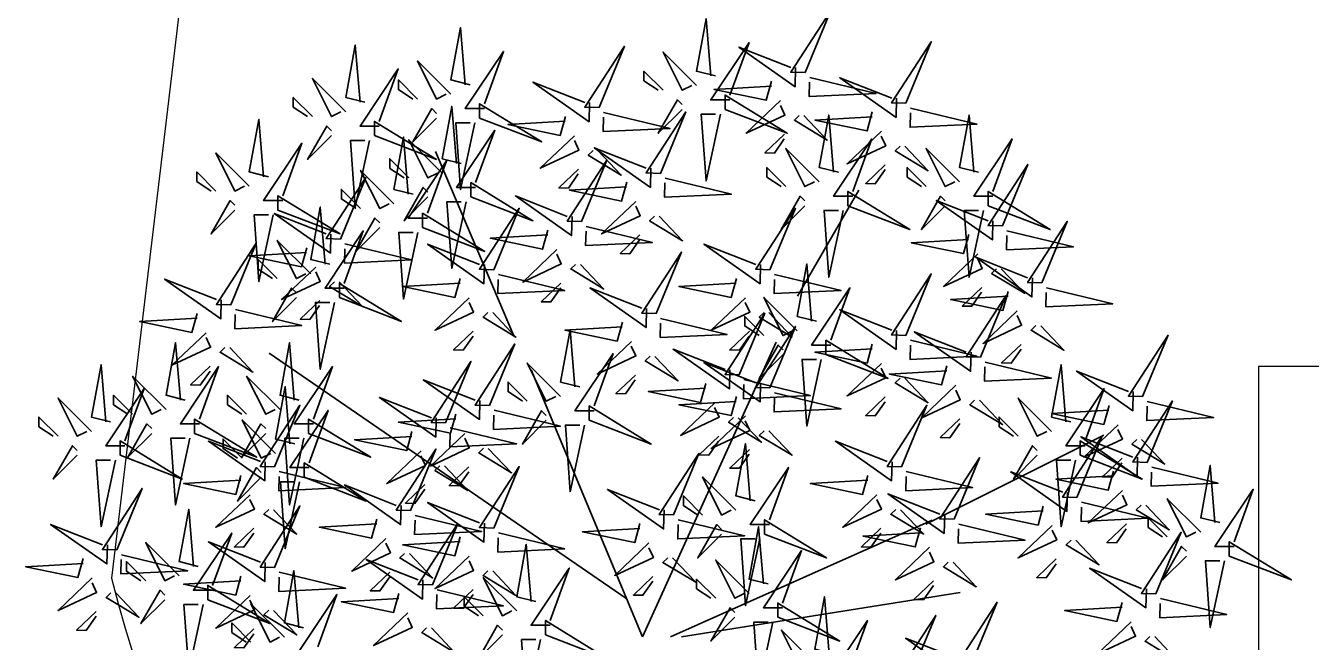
# Model space of a CAD drawing. Header units: millimetres. Extents: x -17017 to 2697, y 1903 to 18260.
# Drawn here: x -16969.207 to -16968.669, y 18238.547 to 18238.805 of the extents above; entities that cross this region are included whole.
import ezdxf

# ---------------------------------------------------------------- set-up
doc = ezdxf.new("R2010")
doc.units = ezdxf.units.MM
doc.layers.add('1', color=7, linetype='Continuous')
doc.layers.add('L-tree', color=102, linetype='Continuous', lineweight=35)

# ---------------------------------------------------------------- blocks, each defined once
blk = doc.blocks.new('shrub3')
at = {"color": 32}
for p, q in [((-68.46561320249748, 143.5160247337772), (-106.1856435603258, 232.3176967878826)), ((68.943071170841, 162.3527425402717), (98.5802590946987, 213.4809789822903)), ((-5.992682900207001, -2.501684716029558), (58.67022156891471, 140.1191738807247)), ((-14.07555833434162, 16.3350330896792), (-186.5099922549416, 134.7372569029103)), ((-5.992682900207001, -2.501684716029558), (-59.87843112561677, 126.6643730509677)), ((130.9116948300943, 52.02340257965261), (217.1289447906165, 95.07875516882632)), ((7.478754155876231, -2.501684715971351), (134.1103152848227, 54.00846870263922)), ((12.86734877877461, -2.501684716320597), (147.5817523410224, 19.02598319109529))]:
    blk.add_line(p, q, dxfattribs=at)
at = {"color": 20}
for points in [[(72.5835041153623, 270.3939113671076), (84.85973064925929, 300.108096379874), (65.66836398468877, 270.5670033429342), (72.5835041153623, 270.3939113671076)], [(-27.05711725224683, 253.4547724717413), (-14.78089071833529, 283.1689574844786), (-33.97225738290581, 253.6278644475678), (-27.05711725224683, 253.4547724717413)], [(20.08461910448386, 264.1514076790481), (3.924274165998213, 280.2917886089126), (13.15875698803575, 261.8456389747735), (17.77599839899631, 264.1514076790481)], [(121.3437774733902, 255.5721606648585), (133.6200040072872, 285.2863456776249), (114.4286373427167, 255.7452526406851), (121.3437774733902, 255.5721606648585)], [(-98.63611636187125, 259.9166146155039), (-114.7964613003569, 276.0569955453975), (-105.5619784783194, 257.6108459112293), (-100.9447370673734, 259.9166146155039)], [(-149.5164315617731, 251.4470451675588), (-165.6767765002442, 267.5874260974233), (-156.4422936782212, 249.1412764632842), (-151.8250522672752, 251.4470451675588)], [(3.924274166100076, 261.8456389747153), (-5.310208655908355, 271.0687137917557), (-5.310208655864699, 266.4571763832355), (1.615653460597969, 261.8456389746862)], [(-114.7964613002696, 257.6108459111711), (-124.0309441222489, 266.8339207282406), (-124.0309441222344, 262.2223833196913), (-117.1050820057571, 257.6108459111711)], [(-165.6767765001568, 249.1412764632259), (-174.9112593221507, 258.3643512802664), (-174.9112593221216, 253.7528138717462), (-167.985397205659, 249.1412764631968)], [(-84.7843921289168, 248.3877710941888), (-54.77232295754948, 236.8589275729901), (-84.78439212896046, 255.3050772070419), (-84.7843921289168, 248.3877710941888)], [(33.9363433374383, 252.622564157733), (63.94841250880563, 241.0937206365052), (33.9363433374092, 259.539870270557), (33.9363433374383, 252.622564157733)], [(60.71165841835318, 256.8350110831088), (44.17195060991799, 241.0836076312116), (62.84339905560773, 249.8536203026306), (60.65388972735673, 254.5271132647176)], [(2.623042007020558, 221.6938495191571), (14.8992685409321, 251.4080345318944), (-4.292098123623873, 221.8669414949545), (2.623042007020558, 221.6938495191571)], [(-135.6647073288186, 239.9182016462437), (-105.6526381574513, 228.3893581250159), (-135.6647073288477, 246.8355077590677), (-135.6647073288186, 239.9182016462437)], [(-102.8761344257946, 221.8035270856053), (-119.0364793642511, 237.9439080154989), (-109.8019965422282, 219.4977583813306), (-105.1847551312676, 221.8035270856053)], [(-38.9289629492414, 239.8958721877134), (-55.46867075767659, 224.1444687358744), (-36.79722231198684, 232.9144814072934), (-38.98673164023785, 237.5879743693222)], [(62.61232429168012, 240.6220290290948), (53.16106268684962, 231.6212270566029), (57.77115610729379, 231.5058324060519), (62.55455560068367, 238.3141312107327)], [(109.4719317763665, 242.0132603808597), (92.9322239679459, 226.2618569289916), (111.6036724136356, 235.0318696004106), (109.4141630853846, 239.7053625624394)], [(79.44497043304727, 217.56873402372), (63.28462549457618, 233.7091149535845), (72.51910831661371, 215.2629653194163), (77.13634972755972, 217.56873402372)], [(147.2853906995006, 217.5687340242148), (131.125045761044, 233.7091149540793), (140.359528583067, 215.2629653199401), (144.976769994013, 217.5687340242148)], [(-119.0364793641638, 219.4977583812724), (-128.2709621861577, 228.720833198342), (-128.2709621861432, 224.1092957897927), (-121.3451000696659, 219.4977583812724)], [(-35.53718619016581, 198.4025126912748), (-23.26095965625427, 228.116697704012), (-42.4523263208248, 198.5756046670722), (-35.53718619016581, 198.4025126912748)], [(63.28462549467804, 215.262965319358), (54.05014267268416, 224.4860401364276), (54.05014267269871, 219.8745027279074), (60.97600478917593, 215.262965319358)], [(111.372597649708, 225.8002783268457), (101.9213360448775, 216.7994763543247), (106.5314294653217, 216.6840817038028), (111.3148289587116, 223.4923805084545)], [(131.1250457611313, 215.2629653198528), (121.8905629391375, 224.4860401369515), (121.890562939152, 219.874502728373), (128.8164250556438, 215.2629653198528)], [(167.9840746092668, 196.2851244998164), (180.2603011431784, 225.9993095125537), (161.0689344786078, 196.4582164756139), (167.9840746092668, 196.2851244998164)], [(-152.1379126244283, 189.932943243417), (-139.8616860905167, 219.6471282561251), (-159.0530527550873, 190.1060352192144), (-152.1379126244283, 189.932943243417)], [(-126.196299398609, 206.9817763827159), (-142.3566443370801, 223.1221573125804), (-133.1221615150425, 204.676007678383), (-128.5049201040965, 206.9817763827159)], [(-37.028297075929, 223.6828901336994), (-46.47955868074496, 214.6820881612366), (-41.86946526030079, 214.5666935106856), (-37.08606576691091, 221.3749923153373)], [(-142.3566443369782, 204.6760076783248), (-151.5911271589866, 213.8990824953944), (-151.5911271589575, 209.2875450868742), (-144.6652650424803, 204.6760076783248)], [(-89.0244101928256, 210.2746835642902), (-59.01234102145827, 198.7458400430623), (-89.0244101928547, 217.1919896771142), (-89.0244101928256, 210.2746835642902)], [(93.29669466601626, 206.0398905024049), (123.308763837369, 194.5110469811771), (93.29669466598716, 212.9571966152289), (93.29669466601626, 206.0398905024049)], [(161.1371149324841, 206.0398905028997), (191.1491841038223, 194.5110469816718), (161.1371149324259, 212.9571966157237), (161.1371149324841, 206.0398905028997)], [(-182.3050044641859, 203.9225023087347), (-152.2929352928477, 192.3936587875069), (-182.3050044642441, 210.8398084215587), (-182.3050044641859, 203.9225023087347)], [(-9.248803689974011, 208.1349492351292), (-25.78851149840921, 192.3835457832611), (-7.117063052734011, 201.15355845468), (-9.306572380985017, 205.827051416738)], [(-112.34457516564, 195.4529328614008), (-82.3325059942872, 183.9240893401729), (-112.3445751656691, 202.3702389742248), (-112.34457516564, 195.4529328614008)], [(-77.93743245158112, 175.1111758636544), (-65.66120591766958, 204.8253608764207), (-84.8525725822401, 175.2842678394809), (-77.93743245158112, 175.1111758636544)], [(55.62339904914552, 175.1111758640909), (67.8996255830425, 204.8253608768573), (48.70825891847198, 175.2842678399174), (55.62339904914552, 175.1111758640909)], [(187.0641887082456, 168.7589946096996), (199.3404152421426, 198.473179622466), (180.1490485775721, 168.9320865855261), (187.0641887082456, 168.7589946096996)], [(-7.34813781666162, 191.9219671811443), (-16.79939942147757, 182.9211652086233), (-12.1893060010334, 182.8057705580723), (-7.405906507643522, 189.6140693627531)], [(-47.40903188717493, 184.8436124072759), (-63.94873969561013, 169.0922089554078), (-45.27729124992038, 177.8622216268268), (-47.46680057817139, 182.5357145888556)], [(0.5030329753353726, 153.9372439066938), (12.77925950924691, 183.6514289194602), (-6.412107155338163, 154.1103358825203), (0.5030329753353726, 153.9372439066938)], [(156.1122289122577, 182.7262242157885), (139.5725211038371, 166.9748207639495), (158.2439695495268, 175.7448334353685), (156.0544602212758, 180.4183263973973)], [(-152.6248123948899, 161.5746217162814), (-122.6127432235371, 150.0457781950827), (-152.6248123949335, 168.4919278291345), (-152.6248123948899, 161.5746217162814)], [(-45.50836601384799, 168.6306303532619), (-54.9596276186785, 159.62982838077), (-50.34953419821977, 159.514433730219), (-45.56613470484444, 166.3227325348707)], [(121.3437774739141, 143.3502695897187), (133.6200040078256, 173.0644546024268), (114.4286373432551, 143.5233615655161), (121.3437774739141, 143.3502695897187)], [(68.84492527281691, 145.5773353483237), (52.68458033433126, 161.7177162781882), (61.91906315636879, 143.271566644049), (66.5363045673148, 145.5773353483237)], [(158.0128947855846, 166.5132421618036), (148.5616331807687, 157.5124401893117), (153.1717266012129, 157.3970455387607), (157.9551260945882, 164.2053443434124)], [(157.384029449182, 132.7632952723361), (169.660255983079, 162.4774802850734), (150.4688893185084, 132.9363872481335), (157.384029449182, 132.7632952723361)], [(-89.80927814859024, 161.5522755796555), (-106.3489859570254, 145.8008721278165), (-87.67753751132113, 154.5708847992355), (-89.86704683958669, 159.2443777612643)], [(43.7515533521364, 161.5522755800921), (27.2118455437012, 145.800872128224), (45.88329398939095, 154.570884799643), (43.69378466113994, 159.2443777617009)], [(-221.3891012097447, 153.9601226082304), (-223.9252226839017, 144.7862286599411), (-249.1651991143299, 150.036694874696), (-221.4468699007411, 151.6522247898683)], [(40.78330301496317, 124.2937258239836), (53.05952954887471, 154.0079108367499), (33.86816288430418, 124.4668177998101), (40.78330301496317, 124.2937258239836)], [(52.68458033441857, 143.2715666439617), (43.45009751243924, 152.4946414610022), (43.45009751246835, 147.8831040524819), (50.37595962894557, 143.2715666439326)], [(175.1923430112365, 155.2000943257008), (158.6526352028159, 139.4486908738327), (177.3240836484911, 148.2187035452807), (175.1345743202401, 152.8921965073096)], [(-87.9086122752633, 145.3392935256416), (-97.3598738800647, 136.3384915531788), (-92.74978045963508, 136.2230969026277), (-87.96638096625975, 143.0313957072794)], [(45.65221922546334, 145.3392935260781), (36.20095762063283, 136.3384915535862), (40.81105104107701, 136.2230969030643), (45.59445053446689, 143.031395707716)], [(55.62339904937835, 117.9415445688646), (67.89962558328989, 147.655729581631), (48.70825891873392, 118.1146365447203), (55.62339904937835, 117.9415445688646)], [(235.8244948762585, 113.7067515073286), (248.1007214101555, 143.4209365200659), (228.9093547455996, 113.8798434831551), (235.8244948762585, 113.7067515073286)], [(-80.05747429346957, 109.4719584431441), (-67.78124775955803, 139.1861434558814), (-86.97261442412855, 109.6450504189415), (-80.05747429346957, 109.4719584431441)], [(-11.3688127216883, 140.378343622695), (-27.90852053010894, 124.6269401708269), (-9.237072084419196, 133.3969528422458), (-11.4265814126702, 138.0704458042746)], [(82.69664950577135, 134.0484918270085), (112.7087186771387, 122.5196483057807), (82.69664950572769, 140.9657979398326), (82.69664950577135, 134.0484918270085)], [(177.0930088845635, 138.9871122716868), (167.641747279733, 129.9863102991949), (172.2518407001771, 129.870915648673), (177.035240193567, 136.6792144533247)], [(-101.2575974240899, 101.0023889958975), (-88.98137089019292, 130.7165740086348), (-108.1727375547489, 101.1754809716949), (-101.2575974240899, 101.0023889958975)], [(-45.63579212916375, 113.8164290728746), (-61.79613706762029, 129.9568100027682), (-52.56165424559731, 111.5106603685999), (-47.9444128346513, 113.8164290728746)], [(109.4719317769195, 129.7913693056908), (92.93222396848432, 114.0399658538227), (111.6036724141741, 122.8099785252416), (109.4141630859231, 127.4834714872995)], [(-61.79613706753298, 111.5106603685417), (-71.03061988952686, 120.7337351856113), (-71.03061988951231, 116.122197777062), (-64.10475777303509, 111.5106603685417)], [(-9.468146848346805, 124.165361568681), (-18.91940845317731, 115.1645595961891), (-14.30931503271859, 115.0491649456671), (-9.52591553934326, 121.8574637502898)], [(145.5121837521729, 119.2043949883082), (128.9724759437522, 103.4529915364692), (147.6439243894274, 112.2230042078882), (145.4544150611764, 116.896497169917)], [(-256.3168401531875, 89.95996738626854), (-265.5513229751377, 89.95996738621034), (-247.0823573313974, 117.6291918376519), (-256.3168401531875, 92.26573609054321)], [(111.3725976502319, 113.5783872516477), (101.921336045416, 104.5775852791849), (106.5314294658601, 104.4621906286338), (111.31482895925, 111.2704894332855)], [(191.8056788036192, 96.87727350130444), (175.6453338651627, 113.0176544311689), (184.8798166871857, 94.57150479700067), (189.4970580981317, 96.87727350127534)], [(-31.78406789619476, 102.2875855515595), (-1.771998724827426, 90.75874203036074), (-31.78406789623841, 109.2048916644126), (-31.78406789619476, 102.2875855515595)], [(28.91145731795405, 110.7348255399847), (12.3717495095334, 94.98342208811664), (31.04319795522315, 103.7534347595356), (28.85368862697214, 108.4269277215935)], [(119.2237684421561, 79.82844036171446), (131.4999949760677, 109.5426253744808), (112.3086283114972, 80.001532337541), (119.2237684421561, 79.82844036171446)], [(237.9445039085258, 81.94584523278172), (250.2207304424228, 111.660030245519), (231.0293637778523, 82.11893720857915), (237.9445039085258, 81.94584523278172)], [(-167.464908429145, 95.93540429606219), (-137.4528392577922, 84.40656077480526), (-167.4649084291887, 102.8527104088862), (-167.464908429145, 95.93540429606219)], [(43.75155335238378, 104.3826442848658), (27.21184554394858, 88.63124083299772), (45.88329398962378, 97.40125350441667), (43.69378466138733, 102.0747464664455)], [(147.4128496254998, 102.9914129343233), (137.9615880206838, 93.99061096183141), (142.5716814411135, 93.87521631128038), (147.3550809345033, 100.6835151159321)], [(175.64533386525, 94.57150479691336), (166.4108510432561, 103.794579614012), (166.4108510432707, 99.1830422054627), (173.3367131597479, 94.57150479691336)], [(223.9526491792494, 100.1478512233298), (207.4129413708142, 84.39644777143258), (226.084389816504, 93.16646044288063), (223.894880488253, 97.83995340493857)], [(-224.8938623988506, 93.62963559158379), (-231.8197245151532, 61.34887373162201), (-234.1283452208008, 93.62963559149648), (-227.2024831043673, 93.62963559158379)], [(-91.92931999046414, 95.91305815911619), (-108.4690277988993, 80.1616547072772), (-89.79757935320958, 88.93166737869615), (-91.98708868146059, 93.60516034072498)], [(30.81212319128099, 94.52184348597075), (21.36086158646503, 85.52104151347885), (25.97095500690921, 85.40564686295693), (30.75435450028453, 92.21394566760864)], [(204.0242937754228, 65.00668965969817), (216.3005203093198, 94.72087467240635), (197.1091536447493, 65.1797816354956), (204.0242937754228, 65.00668965969817)], [(-113.129443121099, 87.44348871186958), (-129.6691509295342, 71.69208526003058), (-110.9977024838445, 80.46209793144953), (-113.1872118120955, 85.13559089347837)], [(-118.2177024905977, 58.6545084027166), (-105.9414759566862, 88.368693415483), (-125.1328426212567, 58.82760037854314), (-118.2177024905977, 58.6545084027166)], [(45.65221922569617, 88.16966223085183), (36.20095762088022, 79.16886025838903), (40.81105104132439, 79.053465607838), (45.59445053471427, 85.86176441248972)], [(205.6574030365882, 85.3484299799893), (235.669472207941, 73.81958645873237), (205.6574030365591, 92.26573609281331), (205.6574030365882, 85.3484299799893)], [(-169.5849174612958, 74.76145566030755), (-139.5728482899285, 63.23261213907972), (-169.5849174613249, 81.67876177313155), (-169.5849174612958, 74.76145566030755)], [(8.983101914185681, 56.5371035336284), (21.25932844808267, 86.25128854636569), (2.067961783512146, 56.71019550942583), (8.983101914185681, 56.5371035336284)], [(144.6639424470341, 54.41971534170443), (156.940168980931, 84.13390035444172), (137.7488023163605, 54.59280731750187), (144.6639424470341, 54.41971534170443)], [(225.8533150525618, 83.93486916928669), (216.4020534477459, 74.93406719682389), (221.01214686819, 74.81867254627286), (225.7955463615799, 81.62697135095368)], [(-90.02865411715175, 79.7000761051313), (-99.4799157219677, 70.6992741326103), (-94.86982230152353, 70.58387948208838), (-90.08642280813365, 77.39217828674009)], [(-77.93743245094083, 50.18492227801471), (-65.66120591704384, 79.8991072907229), (-84.85257258161437, 50.35801425384125), (-77.93743245094083, 50.18492227801471)], [(39.16473320419027, 58.76418597062002), (23.00438826571917, 74.9045669005136), (32.23887108775671, 56.45841726631625), (36.85611249871727, 58.76418597062002)], [(-111.2287772477866, 71.23050665785559), (-120.6800388526026, 62.22970468536369), (-116.0699454321584, 62.11431003484176), (-111.2865459387685, 68.92260883949348)], [(226.0726582115167, 68.38694494875381), (209.532950403096, 52.63554149691481), (228.2043988487712, 61.40555416833377), (226.0148895205202, 66.0790471303626)], [(23.00438826580648, 56.45841726625804), (13.7699054438126, 65.68149208332761), (13.76990544384171, 61.06995467480738), (20.69576756031893, 56.45841726625804)], [(107.351922745147, 66.26954007771565), (90.81221493671183, 50.51813662581844), (109.4836633824161, 59.2881492972374), (107.2941540541506, 63.96164225929533)], [(263.8861171345779, 48.1772116542561), (247.7257721961068, 64.31759258412058), (256.9602550181444, 45.87144294992322), (261.5774964290904, 48.1772116542561)], [(-107.6176245199313, 22.65880906564416), (-95.34139798601973, 52.37299407841056), (-114.5327646505903, 22.8319010414707), (-107.6176245199313, 22.65880906564416)], [(53.01645743715926, 47.23534244930488), (83.02852660852659, 35.70649892810616), (53.01645743713016, 54.15264856215799), (53.01645743715926, 47.23534244930488)], [(109.252588618474, 50.05655802370165), (99.80132701365801, 41.05575605120976), (104.4114204340876, 40.94036140065873), (109.1948199274921, 47.74866020533955)], [(192.1524480784137, 51.44778937567025), (175.6127402699785, 35.69638592380215), (194.2841887156683, 44.46639859522111), (192.0946793874173, 49.13989155727904)], [(227.9733240848436, 52.17396289476892), (218.5220624800131, 43.17316092224792), (223.1321559004573, 43.057766271726), (227.9155553938472, 49.86606507637771)], [(247.7257721961942, 45.87144294986501), (238.4912893742003, 55.09451776693459), (238.4912893742294, 50.48298035841435), (245.4171514907066, 45.87144294986501)], [(-130.0895481876069, 45.09560811868869), (-146.6292559960275, 29.34420466684969), (-127.9578075503377, 38.11421733826865), (-130.1473168785888, 42.78771030029748)], [(242.1845547828852, 18.42401600474841), (254.4607813167968, 48.1382010174857), (235.2694146522408, 18.59710798057495), (242.1845547828852, 18.42401600474841)], [(277.7378413675469, 36.64836813294096), (307.7499105389143, 25.11952461171313), (277.7378413675178, 43.56567424576497), (277.7378413675469, 36.64836813294096)], [(-2.888743782837992, 42.97820324960048), (-19.42845159127319, 27.22679979776149), (-0.7570031455688877, 35.99681246918044), (-2.946512473834446, 40.67030543120927)], [(132.7920967500249, 40.86081505767652), (116.2523889416043, 25.10941160580842), (134.9238373872795, 33.87942427725648), (132.7343280590285, 38.55291723928531)], [(-89.8092781479645, 36.6260219940159), (-106.3489859563851, 20.8746185421187), (-87.6775375106954, 29.64463121353765), (-89.86704683894641, 34.31812417559559)], [(45.52476030070102, 18.53369357067277), (29.36441536222992, 34.67407450056635), (38.59889818426745, 16.2279248663981), (43.21613959519891, 18.53369357067277)], [(194.0531139517407, 35.23480732162716), (184.6018523469102, 26.23400534916436), (189.2119457673543, 26.11861069861334), (193.9953452607442, 32.92690950326505)], [(-128.1888823142799, 28.8826260647038), (-137.6401439190959, 19.8818240921828), (-133.0300504986517, 19.76642944166088), (-128.2466510052764, 26.57472824631259)], [(-66.8359152594494, 10.06410744501045), (-82.99626019793504, 26.20448837487493), (-73.76177737589751, 7.75833874073578), (-69.14453596493695, 10.06410744501045)], [(-0.9880779095256003, 26.76522119558649), (-10.439339514327, 17.7644192231237), (-5.829246093897382, 17.64902457257267), (-1.045846600492951, 24.45732337722438)], [(29.36441536231723, 16.22792486633989), (20.12993254032335, 25.45099968338036), (20.1299325403379, 20.83946227486013), (27.05579465682968, 16.22792486631079)], [(-87.90861227462301, 20.4130399399728), (-97.35987387945352, 11.41223796748091), (-92.74978045900934, 11.29684331692988), (-87.96638096561946, 18.10514212158159)], [(134.6927626233519, 24.64783300366253), (125.2415010185359, 15.64703103117063), (129.8515944389655, 15.5316363806196), (134.6349939323554, 22.33993518530042)], [(-163.0362786909536, -9.55756117842975), (-172.2707615129038, -9.557561178458855), (-153.8017958691635, 18.11166327295359), (-163.0362786909536, -7.251792474184185)], [(-82.99626019783318, 7.758338740648469), (-92.23074301982706, 16.98141355771804), (-92.23074301979796, 12.3698761491687), (-85.30488090332074, 7.758338740648469)], [(59.37648453367001, 7.004850049357628), (89.38855370502279, -4.523993471870199), (59.3764845336118, 13.92215616221074), (59.37648453367001, 7.004850049357628)], [(153.1439785757539, -15.45429514080752), (165.4202051096509, 14.25988987195888), (146.2288384450803, -15.28120316501008), (153.1439785757539, -15.45429514080752)], [(-119.4894702169258, 9.099908781645354), (-136.029178025361, -6.65149467025185), (-117.3577295796858, 2.118518001196207), (-119.5472389079368, 6.792010963254143)], [(123.4638193166757, -21.80647639598465), (135.7400458505872, 7.907708616752643), (116.5486791860167, -21.63338442018721), (123.4638193166757, -21.80647639598465)], [(-52.98419102649495, -1.464736076304689), (-22.97212185512763, -12.99357959753252), (-52.98419102652406, 5.452570036519319), (-52.98419102649495, -1.464736076304689)], [(77.32496140207513, -15.34461757465033), (61.16461646358948, 0.7957633552141488), (70.39909928562702, -17.650386278925), (75.01634069658758, -15.34461757465033)], [(230.3127090858907, 4.8651157207496), (213.7730012774555, -10.8862877311476), (232.4444497231598, -2.11627505972865), (230.2549403948942, 2.557217902329285)]]:
    blk.add_lwpolyline(points, dxfattribs=at)
at = {"color": 94}
for points in [[(-89.40163353996468, 264.5281520241697), (-98.6361163619149, 266.8339207283861), (-94.01887495108531, 292.1973764754657), (-91.71025424545223, 264.5281520241115)], [(29.31910192639043, 268.7629450876848), (20.08461910445476, 271.0687137919012), (24.70186051528435, 296.4321695389808), (27.01048122090288, 268.7629450876557)], [(-140.2819487398519, 256.0585825761664), (-149.5164315618022, 258.3643512804119), (-144.8991901509726, 283.7278070274915), (-142.590569445354, 256.0585825761373)], [(-82.47577142345835, 252.9993085027963), (-91.71025424539403, 252.9993085027381), (-73.24128860165365, 280.6685329541797), (-82.47577142345835, 255.305077207071)], [(36.24496404289675, 257.2341015663114), (27.01048122097563, 257.2341015662823), (45.47944686470146, 284.9033260176948), (36.24496404289675, 259.539870270557)], [(68.03117938590003, 272.8172038360208), (67.80010462195787, 263.585612562485), (40.60169362722081, 282.7411630128045), (65.72613267568522, 272.8749011612963)], [(-133.3560866233602, 244.5297390548221), (-142.5905694452958, 244.529739054793), (-124.1216038015555, 272.1989635062055), (-133.3560866233602, 246.8355077590677)], [(74.83078213458066, 268.0283162234409), (106.928130004686, 260.2968602145556), (74.59970737065305, 258.7967249499052), (74.7730134435842, 265.7204184050497)], [(116.7914527439279, 257.9954531337717), (116.5603779799858, 248.7638618602359), (89.36196698524873, 267.9194123105553), (114.4864060337131, 258.0531504590472)], [(-31.60944198169454, 255.8780649406544), (-31.84051674563671, 246.6464736671187), (-59.03892774037377, 265.8020241174381), (-33.91448869190936, 255.93576226593)], [(56.33263976185117, 266.1819970071665), (53.7965182876942, 257.0081030588772), (28.55654185726598, 262.258569273632), (56.27487107085472, 263.8740991888044)], [(13.1587569880794, 252.6225641576457), (1.615653460714384, 241.093720636185), (10.8501362825773, 257.234101566195), (13.1587569880794, 254.9283328619204)], [(-105.5619784782903, 248.3877710941015), (-117.1050820056553, 236.8589275726408), (-107.8705991837778, 252.9993085026508), (-105.5619784782903, 250.6935397984053)], [(-93.64165160387347, 226.4150644942711), (-102.8761344258091, 228.7208331984584), (-98.25889301497955, 254.0842889455671), (-95.95027230936103, 226.415064494242)], [(-43.30798160574341, 249.2428581118293), (-45.84410307990038, 240.0689641635108), (-71.08407951032859, 245.3194303782366), (-43.36575029673986, 246.9349602934381)], [(-24.80983923301392, 251.0891773281037), (7.287508637091378, 243.3577213191602), (-25.04091399694153, 241.8575860545097), (-24.86760792401037, 248.7812795097125)], [(31.62772263197985, 250.3167954534583), (24.70186051567725, 218.0360335935256), (22.39323981002963, 250.3167954534001), (29.31910192649229, 250.3167954534583)], [(72.06358589648153, 249.6228310015867), (83.29997599266062, 237.7948552832822), (67.39572378505545, 247.4303278337466), (69.75853918628127, 249.6805283268623)], [(105.0929131198791, 251.3602463049174), (102.5567916457221, 242.186352356628), (77.3168152152939, 247.4368185713829), (105.0351444288826, 249.0523484865553)], [(88.67945325495384, 222.1802714323567), (79.44497043303272, 224.4860401366022), (84.06221184386231, 249.8494958836527), (86.37083254948084, 222.1802714323276)], [(123.5910554926231, 253.2065655212209), (155.6884033627139, 245.4751095123065), (123.359980728681, 243.9749742476561), (123.5332868016121, 250.8986677028297)], [(156.5198735214217, 222.1802714328514), (147.2853906994715, 224.4860401370679), (151.9026321103011, 249.8494958841475), (154.2112528159341, 222.1802714327932)], [(-156.4422936781775, 239.9182016461564), (-167.985397205528, 228.3893581246957), (-158.7509143836796, 244.5297390547057), (-156.4422936781921, 242.2239703504601)], [(-87.09301283437526, 246.0820023899141), (-94.01887495067785, 213.8012405299814), (-96.32749565632548, 246.0820023898559), (-89.40163353987737, 246.0820023899141)], [(-86.71578948736715, 214.8862209728686), (-95.95027230928827, 214.8862209728395), (-77.48130666556244, 242.555445424252), (-86.71578948736715, 217.1919896771433)], [(-137.9733280342771, 237.612432941969), (-144.8991901505651, 205.3316710820363), (-147.2078108562127, 237.6124329419108), (-140.2819487397646, 237.612432941969)], [(-116.9618165767024, 211.5933137913235), (-126.1962993986381, 213.899082495569), (-121.5790579877939, 239.2625382426486), (-119.2704372821754, 211.5933137912943)], [(95.60531537147472, 210.6514279109542), (86.37083254953905, 210.6514279109542), (104.8397981932649, 238.3206523623667), (95.60531537147472, 212.9571966152289)], [(163.4457356379426, 210.6514279114781), (154.2112528159923, 210.651427911449), (172.6802184597182, 238.3206523628614), (163.445735637928, 212.9571966157528)], [(-179.996383758742, 208.5340397173131), (-189.2308665806777, 208.534039717284), (-170.7619009369519, 236.2032641686965), (-179.996383758742, 210.8398084215878)], [(-27.57703547111305, 232.6836921062495), (-16.34064537494851, 220.8557163879159), (-32.24489758253912, 230.4911889383802), (-29.88208218132786, 232.7413894314959)], [(-1.92928272242716, 224.1171419880411), (-2.160357486369321, 214.8855507145345), (-29.35876848110638, 234.0411011648539), (-4.234329432641971, 224.1748393133457)], [(120.8238592544949, 234.8010802993376), (132.0602493506885, 222.9731045810622), (116.1559971430834, 232.6085771314974), (118.5188125442946, 234.8587776246131)], [(-110.0359544601815, 200.0644702699501), (-119.2704372821172, 200.0644702698919), (-100.8014716383914, 227.7336947213626), (-110.0359544601961, 202.3702389742248)], [(4.870320026253466, 219.3282543754904), (36.96766789635876, 211.596798366576), (4.639245262325858, 210.0966631019546), (4.812551335271564, 217.0203565571283)], [(-109.8019965421845, 210.2746835642029), (-121.3451000695495, 198.7458400427713), (-112.1106172476866, 214.8862209727522), (-109.801996542199, 212.5804522685066)], [(-13.62782234646147, 217.4819351592159), (-16.16394382063299, 208.3080412109266), (-41.40392025104666, 213.5585074256815), (-13.68559103745793, 215.1740373408538)], [(-157.2420538059378, 177.7150026462332), (-166.476536627888, 180.0207713504788), (-161.8592952170584, 205.3842270975583), (-159.5506745114253, 177.7150026462041)], [(-91.33303089828405, 207.9689148600155), (-98.25889301458665, 175.6881530000828), (-100.5675137202197, 207.9689148599864), (-93.6416516037716, 207.9689148600155)], [(-40.08951091962808, 200.8258051601879), (-40.32058568355569, 191.5942138866521), (-67.5189966783073, 210.7497643369716), (-42.39455762984289, 200.8835024854634)], [(72.51910831665737, 206.0398905023176), (60.97600478929235, 194.5110469808569), (70.21048761115526, 210.6514279108669), (72.51910831664281, 208.3456592065922)], [(140.3595285831107, 206.0398905027832), (128.8164250557456, 194.5110469813517), (138.0509078776086, 210.6514279113326), (140.3595285830961, 208.345659207087)], [(163.4317498798191, 198.7084169687296), (163.2006751158769, 189.4768256951938), (136.0022641211399, 208.6323761455133), (161.1267031695897, 198.7661142940051)], [(-156.6902373538906, 192.356235712301), (-156.9213121178473, 183.1246444387652), (-184.1197231125698, 202.2801948890847), (-158.9952840641054, 192.4139330376056)], [(-133.1221615149989, 195.4529328612844), (-144.6652650423639, 183.9240893398528), (-135.4307822205155, 200.0644702698337), (-133.1221615150134, 197.758701565559)], [(2.103123788154335, 200.9227691536362), (13.33951388431888, 189.0947934353026), (-2.56473832327174, 198.730265985796), (-0.2019229220604757, 200.9804664788826)], [(90.98807396054326, 203.7341217981302), (84.06221184425522, 171.4533599381975), (81.75359113862214, 203.734121798072), (88.67945325507026, 203.7341217981302)], [(158.8284942270111, 203.734121798625), (151.9026321107085, 171.4533599386632), (149.5940114050609, 203.7341217985377), (156.519873521509, 203.734121798625)], [(-150.3161916894169, 166.1861591248889), (-159.5506745113671, 166.1861591248307), (-141.0817088676413, 193.8553835762723), (-150.316191689446, 168.4919278291345)], [(-114.653195871113, 193.147164157097), (-121.579057987401, 160.8664022971643), (-123.8876786930632, 193.1471641570388), (-116.9618165766005, 193.147164157097)], [(-51.78805054366239, 194.1905983313627), (-54.32417201781936, 185.0167043830443), (-79.56414844826213, 190.2671705977991), (-51.8458192346443, 191.8827005130006)], [(-33.2899081709329, 196.0369175476371), (-1.192560300827608, 188.3054615387227), (-33.52098293487506, 186.8053262740723), (-33.34767686191481, 193.7290197292459)], [(170.2313526284997, 193.9195293561788), (202.328700498605, 186.1880733472644), (170.0002778645721, 184.687938082614), (170.1735839375033, 191.6116315377876)], [(-149.8906346051954, 187.5673480997502), (-117.7932867351046, 179.8358920908358), (-150.1217093691521, 178.3357568261563), (-149.9484032961918, 185.2594502813299)], [(-82.48975718101428, 177.5344683325966), (-82.720831944971, 168.3028770590608), (-109.9192429397226, 187.4584275093803), (-84.79480389124365, 177.592165657843)], [(51.07107431968325, 177.5344683330331), (50.83999955574109, 168.3028770594683), (23.64158856100403, 187.4584275097877), (48.76602760946844, 177.5921656582796)], [(151.7332102557702, 192.0732101399044), (149.1970887816133, 182.899316191586), (123.9571123511851, 188.1497824063408), (151.6754415647738, 189.7653123215423)], [(182.5118639787979, 171.1822870786418), (182.2807892148412, 161.950695805077), (155.0823782201041, 181.1062462553964), (180.2068172685686, 171.2399844038882)], [(-36.05710440904659, 177.631432325783), (-24.82071431286749, 165.8034566074784), (-40.72496652045811, 175.4389291579137), (-38.36215111924685, 177.6891296510294)], [(78.07940809472348, 150.1888727569312), (68.84492527277325, 152.4946414611768), (73.4621666836174, 177.8580972082564), (75.77078738923592, 150.1888727569021)], [(167.4641563903861, 175.5140441342955), (178.7005464865651, 163.686068415991), (162.7962942789745, 173.3215409664554), (165.1591096801858, 175.5717414595711)], [(-152.6578308433091, 169.1618628778961), (-141.4214407471445, 157.3338871595624), (-157.3256929547206, 166.9693597100268), (-154.9628775535239, 169.2195602031425)], [(-94.1882968050777, 170.8992615037714), (-96.72441827923467, 161.725367555453), (-121.9643947096629, 166.9758337701787), (-94.2460654960596, 168.5913636853802)], [(-75.69015443233366, 172.7455807200458), (-43.59280656224291, 165.0141247111023), (-75.92122919629037, 163.5139894464519), (-75.74792312333011, 170.4376829016255)], [(39.37253469563439, 170.8992615041789), (36.83641322147741, 161.7253675558604), (11.5964367910492, 166.9758337706153), (39.31476600466704, 168.5913636858168)], [(57.87067706837843, 172.7455807204533), (89.96802493846917, 165.0141247115389), (57.63960230443627, 163.5139894468884), (57.81290837738197, 170.4376829020621)], [(-4.049291754126898, 156.3605363756069), (-4.280366518054507, 147.1289451020712), (-31.47877751280612, 166.2844955523906), (-6.354338464341708, 156.4182337008824)], [(85.00527021124435, 138.660029235587), (75.77078738929413, 138.6600292355579), (94.2397530330345, 166.3292536869703), (85.0052702112298, 140.9657979398326)], [(170.8133243547345, 164.5470802497584), (168.2772028805775, 155.3731863014982), (143.0372264501493, 160.623652516224), (170.7555556637381, 162.2391824313963)], [(189.3114667274785, 166.393399466062), (221.4088145975838, 158.6619434571476), (189.0803919635364, 157.1618081924971), (189.2536980364821, 164.0855016476708)], [(116.7914527444664, 145.7735620586027), (116.5603779805242, 136.541970785067), (89.36196698578715, 155.6975212353864), (114.4864060342516, 145.8312593839073)], [(-78.45735067046189, 154.3400954981917), (-67.2209605742828, 142.512119779858), (-83.12521278187342, 152.1475923302933), (-80.76239738066215, 154.3977928234381)], [(-15.74783137817576, 149.7253295467526), (-18.28395285231818, 140.5514355984633), (-43.52392928276095, 145.8019018132181), (-15.80560006915766, 147.4174317283905)], [(2.750310994568281, 151.5716487630561), (34.84765886467358, 143.8401927541418), (2.51923623062612, 142.3400574894913), (2.692542303571827, 149.2637509446649)], [(55.10348083026474, 154.34009549857), (66.33987092644384, 142.5121197802946), (50.43561871883867, 152.1475923307298), (52.79843412006448, 154.3977928238746)], [(-36.40130930724263, 118.4279664815404), (-45.63579212919285, 120.7337351857568), (-41.01855071836326, 146.0971909328364), (-38.70993001273018, 118.4279664814821)], [(152.8317047197343, 135.1865877412492), (152.6006299557775, 125.9549964677135), (125.402218961055, 145.1105469180329), (150.5266580095049, 135.2442850665248)], [(186.5442704893649, 147.9879142441787), (197.780660585544, 136.1599385259033), (181.8764083779388, 145.7954110763385), (184.2392237791646, 148.0456115694833)], [(61.9190631563979, 134.0484918268921), (50.37595962904743, 122.5196483054606), (59.61044245091034, 138.6600292354415), (61.9190631563979, 136.3542605311959)], [(105.0929131204175, 139.1383552297775), (102.5567916462605, 129.9644612814882), (77.31681521583232, 135.2149274961848), (105.0351444294211, 136.8304574113863)], [(123.591055493147, 140.9846744460519), (155.6884033632668, 133.2532184371084), (123.3599807292194, 131.7530831724871), (123.5332868021651, 138.6767766276607)], [(-29.4754471907363, 106.899122960167), (-38.70993001267198, 106.8991229601088), (-20.2409643689316, 134.5683474115503), (-29.4754471907363, 109.2048916644417)], [(-0.01688524354540277, 133.1661635411729), (11.21950485263369, 121.3381878228975), (-4.684747354956926, 130.9736603733327), (-2.321931953760213, 133.2238608664775)], [(36.23097828551545, 126.7170182929258), (35.99990352157329, 117.4854270193609), (8.801492526836228, 136.6409774696804), (33.92593157528609, 126.7747156181722)], [(80.3880288003129, 131.7427231227339), (73.46216668402485, 99.46196126277209), (71.15354597836267, 131.7427231226466), (78.07940809481079, 131.7427231227339)], [(51.07107431993063, 120.3648370377778), (50.83999955598847, 111.133245764242), (23.64158856125141, 130.2887962145614), (48.76602760971582, 120.4225343630533)], [(141.1331650956854, 128.5513809124241), (138.5970436215139, 119.3774869641056), (113.3570671910857, 124.6279531788314), (141.0753964046889, 126.2434830940329)], [(159.6313074684149, 130.3977001286985), (191.7286553385202, 122.666244119755), (159.4002327044873, 121.1661088551336), (159.5735387774184, 128.0898023103073)], [(201.0401616255403, 101.488810909912), (191.8056788035901, 103.7945796141576), (196.4229202144343, 129.1580353612371), (198.7315409200528, 101.4888109098829)], [(231.2721701467963, 116.1300439762417), (231.0410953828541, 106.8984527026769), (203.842684388117, 126.0540031529963), (228.9671234365815, 116.1877413015172)], [(-84.60979902291729, 111.8952509120572), (-84.84087378685945, 102.6636596385215), (-112.0392847815965, 121.8192100888409), (-86.9148457331321, 111.9529482373327)], [(24.53243866145203, 120.0818114640424), (21.99631718730961, 110.9079175157531), (-3.2436592431186, 116.1583837305079), (24.47466997048468, 117.7739136457094)], [(43.03058103419608, 121.9281306803459), (75.12792890430137, 114.1966746714315), (42.79950627025391, 112.6965394067811), (42.97281234319962, 119.6202328619547)], [(120.8238592550479, 122.5791892241978), (132.0602493512124, 110.7512135058641), (116.1559971436218, 120.3866860563285), (118.5188125448331, 122.6368865494442)], [(-105.8099221535522, 103.4256814648106), (-106.0409969174943, 94.19409019127488), (-133.2394079122314, 113.3496406415943), (-108.114968863767, 103.4833787900861)], [(39.37253469588177, 113.7296302089526), (36.8364132217248, 104.5557362606341), (11.59643679128203, 109.806202475389), (39.31476600489987, 111.4217323905905)], [(57.87067706861126, 115.575949425227), (89.96802493871655, 107.8444934163126), (57.63960230468365, 106.3443581516622), (57.8129083776148, 113.2680516068358)], [(156.8641112302867, 111.9922149068443), (168.1005013264803, 100.1642391885107), (152.1962491188897, 109.7997117389459), (154.5590645201009, 112.0499122320907)], [(207.9660237420467, 89.95996738853864), (198.731540920111, 89.95996738850954), (217.2005065638368, 117.629191839922), (207.9660237420467, 92.26573609281331)], [(-77.81019627423666, 107.1063632995065), (-45.71284840411681, 99.37490729056299), (-78.04127103816427, 97.87477202591253), (-77.86796496521856, 104.7984654811153)], [(-52.56165424555365, 102.2875855514721), (-64.10475777291867, 90.75874203001149), (-54.87027495105576, 106.8991229600215), (-52.56165424556821, 104.5933542557759)], [(219.5736305227474, 109.4948371473874), (217.0375090485904, 100.3209431991272), (191.7975326181622, 105.5714094138239), (219.5158618317655, 107.1869393290253)], [(238.0717728954769, 111.341156363691), (270.1691207655967, 103.6097003547766), (237.8406981315493, 102.109565090097), (238.014004204495, 109.0332585452707)], [(-96.30833864696615, 105.2600440832321), (-98.84446012112312, 96.08615013491362), (-124.0844365515513, 101.3366163496394), (-96.3661073379626, 102.9521462648408)], [(-34.09268860165321, 99.98181684728479), (-41.0185507179558, 67.70105498735211), (-43.32717142358888, 99.98181684722658), (-36.40130930715532, 99.98181684728479)], [(40.26338479609694, 103.5226454584626), (51.49977489226148, 91.69466974018724), (35.59552268467087, 101.3301422906225), (37.95833808588213, 103.5803427837673)], [(-117.508461777601, 96.79047463598545), (-120.044583251758, 87.61658068766701), (-145.2845596821862, 92.86704690239276), (-117.5662304685829, 94.48257681759424)], [(-99.01031940487155, 98.63679385225987), (-66.9129715347517, 90.90533784331637), (-99.24139416879916, 89.40520257869503), (-99.06808809585345, 96.32889603386866)], [(55.10348083051213, 97.17046420337283), (66.33987092667667, 85.34248848506832), (50.43561871908605, 94.97796103550354), (52.79843412029732, 97.22816152864834)], [(233.3921791790781, 84.36913770169485), (233.1611044151214, 75.13754642815911), (205.9626934203843, 94.29309687847854), (231.0871324688487, 84.42683502697037)], [(-80.57739251235034, 88.7008780776232), (-69.34100241617125, 76.87290235931869), (-85.24525462376187, 86.50837490975391), (-82.8824392225506, 88.75857540289871)], [(48.39921602611139, 63.37572337925667), (39.16473320417572, 65.68149208350223), (43.78197461500531, 91.0449478305818), (46.09059532062383, 63.37572337922757)], [(114.6714437127084, 82.25173283059848), (114.4403689487517, 73.02014155709185), (87.24195795401465, 92.17569200738217), (112.3663970024936, 82.3094301559031)], [(184.8798166872293, 85.34842997984379), (173.3367131598643, 73.81958645844134), (182.5711959817272, 89.95996738842223), (184.8798166872148, 87.65419868414756)], [(235.3045766573778, 92.93567114180769), (246.5409667535569, 81.10769542350317), (230.6367145459517, 90.7431679739675), (232.9995299471775, 92.9933684670832)], [(203.3487823311152, 83.04266127571464), (196.4229202148272, 50.76189941575285), (194.1142995091941, 83.04266127562732), (201.0401616256277, 83.04266127568553)], [(-101.7775156429707, 80.23130863037659), (-90.54112554679159, 68.40333291207207), (-106.4453777543968, 78.0388054625073), (-104.0825623531709, 80.2890059556521)], [(55.32507814261771, 51.84687985788332), (46.09059532069659, 51.84687985785422), (64.55956096442242, 79.51610430929577), (55.32507814261771, 54.15264856215799)], [(102.9729040886596, 75.61652600177331), (100.4367826145026, 66.44263205348398), (75.19680618407438, 71.69309826820972), (102.9151353976631, 73.3086281834112)], [(121.4710464613891, 77.46284521804773), (153.5683943314798, 69.73138920916244), (121.2399716974469, 68.23125394451199), (121.4132777704071, 75.15494739965652)], [(199.4719690459606, 67.4299821285822), (199.2408942820184, 58.19839085504645), (172.0424832872814, 77.35394130536588), (197.1669223357458, 67.48767945388681)], [(221.6936395550147, 77.73393087286968), (219.1575180808577, 68.56003692455124), (193.9175416504295, 73.81050313927699), (221.6358708640182, 75.42603305447847)], [(240.1917819277587, 79.5802500891441), (272.289129797864, 71.8487940802006), (239.9607071638166, 70.34865881557926), (240.1340132367623, 77.27235227075289)], [(273.1205999564991, 52.78874906286364), (263.8861171345488, 55.09451776710921), (268.503358545393, 80.45797351418878), (270.8119792510115, 52.78874906283454)], [(-122.7700272200454, 61.07780087162973), (-123.0011019839876, 51.84620959809399), (-150.1995129787247, 71.00176004841342), (-125.0750739302748, 61.13549819690525)], [(4.430777184723411, 58.96039600254153), (4.199702420766698, 49.72880472900579), (-22.99870857395581, 68.88435517932521), (2.1257304745086, 59.01809332781704)], [(280.0464620730054, 41.2599055415194), (270.8119792510697, 41.2599055414903), (289.2809448948101, 68.92912999290274), (280.0464620730054, 43.56567424576497)], [(-82.4897571804031, 52.60821474689874), (-82.72083194434526, 43.376623473363), (-109.9192429390823, 62.53217392368242), (-84.79480389061791, 52.66591207220335)], [(140.1116177175863, 56.84300781058846), (139.8805429536296, 47.61141653708182), (112.6821319589071, 66.76696698740125), (137.806571007357, 56.90070513589308)], [(206.2715717946558, 62.64109451603144), (238.3689196647465, 54.90963850711705), (206.0404970307136, 53.40950324243749), (206.2138031036448, 60.33319669764023)], [(-115.9704244713648, 56.28891325907898), (-83.87307660125953, 48.55745725016459), (-116.201499235307, 47.05732198551414), (-116.0281931623613, 53.98101544068777)], [(118.7038502232754, 59.05735999619355), (129.9402403194545, 47.22938427788904), (114.0359881118638, 56.86485682835337), (116.3988035130751, 59.11505732146907)], [(187.7734294219117, 60.79477529975702), (185.2373079477547, 51.62088135146769), (159.9973315173265, 56.87134756616433), (187.7156607309153, 58.48687748136581)], [(237.4245856896305, 61.17476486726082), (248.6609757858241, 49.3467891489563), (232.756723578219, 58.98226169939153), (235.1195389794448, 61.23246219253633)], [(-134.4685668441089, 54.44259404280456), (-137.0046883182513, 45.26870009448612), (-162.2446647486795, 50.51916630924097), (-134.5263355350908, 52.13469622444245)], [(-7.267762439325452, 52.32518917371635), (-9.803883913482423, 43.15129522539792), (-35.04386034391064, 48.40176144012366), (-7.325531130321906, 50.01729135532514)], [(11.23037993341859, 54.17150838999078), (43.32772780350933, 46.44005238104728), (10.99930516946188, 44.93991711639683), (11.17261124240758, 51.86361057159957)], [(32.23887108780036, 47.23534244921757), (20.69576756042079, 35.70649892775691), (29.93025038229825, 51.84687985776691), (32.23887108777126, 49.54111115349224)], [(54.75924312260759, 23.14523097930942), (45.52476030065736, 25.45099968355498), (50.14200171151606, 50.81445543060545), (52.45062241713458, 23.14523097928031)], [(128.4130780935375, 50.20780098176328), (125.876956619366, 41.03390703347395), (100.6369801889377, 46.2843732481997), (128.355309402541, 47.89990316337207)], [(146.911220466267, 52.05412019806681), (179.0085683363723, 44.32266418912332), (146.6801457023394, 42.82252892447286), (146.8534517752705, 49.7462223796465)], [(-94.18829680445197, 45.97300791807356), (-96.72441827860894, 36.79911396978423), (-121.9643947090372, 42.04958018450998), (-94.24606549543387, 43.66511009971146)], [(-75.69015443172248, 47.81932713434799), (-43.59280656160263, 40.08787112543359), (-75.92122919566464, 38.58773586078314), (-75.74792312270438, 45.51142931595678)], [(50.70783673170081, 44.92957374503021), (43.78197461539821, 12.64881188509753), (41.47335390975059, 44.929573744972), (48.3992160261987, 44.92957374503021)], [(203.5043755565421, 44.23560929417727), (214.7407656527212, 32.40763357584365), (198.836513445116, 42.04310612630798), (201.1993288463418, 44.29330661942367)], [(-118.737620709464, 37.8834280371957), (-107.5012306132994, 26.05545231892029), (-123.40548282089, 35.69092486935551), (-121.0426674196788, 37.94112536247121)], [(-57.60143243754283, 14.6756448536471), (-66.8359152594785, 16.98141355786356), (-62.2186738486489, 42.34486930494313), (-59.91005314303038, 14.67564485358889)], [(61.68510523912846, 11.61638745793607), (52.45062241717824, 11.61638745790697), (70.91958806091861, 39.28561190934852), (61.68510523912846, 13.92215616221074)], [(256.960255018188, 36.64836813282454), (245.4171514908085, 25.11952461139299), (254.6516343126859, 41.25990554137388), (256.9602550181589, 38.95413683709921)], [(-112.169949249379, 25.0821015345864), (-112.4010240133211, 15.85051026102155), (-139.5994350080582, 35.00606071134098), (-114.4749959596083, 25.13979885983281)], [(8.463183695290354, 35.7660231681366), (19.6995737914549, 23.93804744980298), (3.795321583878831, 33.5735200002382), (6.158136985075544, 35.82372049338301)], [(144.1440242281678, 33.64863497618353), (155.3804143243324, 21.82065925787902), (139.4761621167418, 31.45613180831424), (141.838977517953, 33.70633230142994)], [(275.4292206620885, 34.34259942863719), (268.5033585457859, 2.061837568704505), (266.1947378401383, 34.34259942857898), (273.1205999565864, 34.34259942863719)], [(-78.45735066983616, 29.41384191249381), (-67.22096057364251, 17.58586619418929), (-83.12521278124768, 27.22133874465362), (-80.76239738003642, 29.47153923774022)], [(-50.67557032102195, 3.146801332273753), (-59.91005314295762, 3.14680133224465), (-41.4410874992318, 30.8160257836571), (-50.67557032102195, 5.452570036548423)], [(237.6322300534375, 20.84730847366154), (237.4011552894954, 11.6157172000967), (210.2027442947583, 30.77126765041612), (235.3271833432227, 20.90500579893705)], [(-105.3703465006984, 20.29321392200654), (-73.27299863059307, 12.56175791309215), (-105.601421264626, 11.0616226484417), (-105.4281151916948, 17.98531610361533)], [(-123.8684888734279, 18.44689470570302), (-126.4046103475848, 9.273000757413683), (-151.6445867780276, 14.52346697216853), (-123.9262575644098, 16.13899688734091)], [(86.5594442239817, -10.73308016601368), (77.32496140204603, -8.427311461797217), (81.94220281287562, 16.93614428528235), (84.25082351849414, -10.73308016604278)], [(225.9336904294032, 14.21210164480726), (223.3975689552462, 5.038207696517929), (198.157592524818, 10.28867391124368), (225.8759217384068, 11.90420382644515)], [(244.4318328021182, 16.05842086108169), (276.5291806722234, 8.326964852196397), (244.2007580381905, 6.826829587516841), (244.3740641111362, 13.75052304269047)], [(38.59889818429656, 7.004850049270317), (27.05579465693154, -4.523993472190341), (36.290277478809, 11.61638745781966), (38.59889818428201, 9.31061875357409)], [(-108.1375427387975, 1.887728700123262), (-96.90115264263295, -9.94024701815215), (-112.8054048502236, -0.3047744677169248), (-110.4425894490123, 1.945426025398774)], [(-73.7617773758393, -1.464736076421104), (-85.30488090321887, -12.99357959782355), (-76.07039808135596, 3.146801332128234), (-73.7617773758684, 0.8410326278826687)], [(57.06786382819701, 4.699081345082959), (50.14200171190896, -27.58168051484972), (47.83338100626133, 4.699081345024751), (54.7592431226949, 4.699081345082959)], [(93.48530634048802, -22.26192368738702), (84.2508235185669, -22.26192368741613), (102.7197891622927, 5.407300763996318), (93.48530634048802, -19.95615498314146)], [(-55.29281173195341, -3.770504780579358), (-62.21867384824145, -36.05126664054114), (-64.52729455390363, -3.77050478066667), (-57.60143243745551, -3.770504780579358)], [(148.5916538462916, -13.03100267189438), (148.3605790823349, -22.26259394543013), (121.1621680876124, -3.107043495110702), (146.2866071360768, -12.97330534661887)], [(241.664636564019, -2.347064360772492), (252.9010266601836, -14.17504007907701), (236.9967744525929, -4.539567528612679), (239.3595898538042, -2.28936703549698)]]:
    blk.add_lwpolyline(points, dxfattribs=at)
at = {"color": 98}
for points in [[(-186.9222458752483, 220.0628832386865), (-196.1567286971986, 222.3686519429029), (-191.539487286369, 247.7321076899825), (-189.2308665807504, 220.0628832386283)], [(-196.1567286971549, 215.4513458300498), (-212.317073635626, 231.5917267599143), (-203.0825908135885, 213.1455771257752), (-198.465349402657, 215.4513458300498)], [(-212.3170736355387, 213.145577125717), (-221.5515564575326, 222.3686519427865), (-221.551556457518, 217.7571145342081), (-214.6256943410408, 213.145577125717)], [(-203.0825908135594, 203.9225023086183), (-214.6256943409244, 192.3936587871867), (-205.3912115190615, 208.5340397171676), (-203.0825908135739, 206.2282710129512)], [(-184.6136251696735, 201.61673360446), (-191.5394872859615, 169.3359717444982), (-193.8481079916091, 201.6167336044018), (-186.922245875161, 201.61673360446)], [(-205.1382368562481, 158.1720369681716), (-192.8620103223366, 187.8862219809089), (-212.0533769869071, 158.345128943969), (-205.1382368562481, 158.1720369681716)], [(-166.4765366278589, 173.1034652375965), (-182.63688156633, 189.2438461674901), (-173.4023987442924, 170.7976965332928), (-168.7851573333464, 173.1034652375965)], [(-168.3887769779394, 185.7210288834758), (-170.9248984520818, 176.5471349351865), (-196.1648748825246, 181.7976011498831), (-168.4465456689213, 183.4131310650846)], [(-182.6368815662427, 170.7976965332637), (-191.871364388222, 180.0207713503041), (-191.8713643882074, 175.4092339417839), (-184.9455022717157, 170.7976965332346)], [(-164.009758321452, 176.374042959389), (-180.5494661298726, 160.6226395075209), (-161.8780176841829, 169.3926521789399), (-164.0675270124484, 174.0661451409978)], [(-209.6905615856958, 160.5953294370556), (-209.9216363496525, 151.363738163549), (-237.1200473443751, 170.5192886138393), (-211.9956082959106, 160.6530267623602)], [(-173.4023987442633, 161.5746217161941), (-184.9455022716138, 150.0457781947334), (-175.7110194497654, 166.1861591247434), (-173.4023987442633, 163.8803904204688)], [(-202.8909588370152, 155.8064418245049), (-170.7936109669245, 148.0749858156196), (-203.1220336009574, 146.5748505509691), (-202.9487275279971, 153.4985440061137)], [(-162.109092448125, 160.1610609053751), (-171.560354052941, 151.1602589328832), (-166.9502606325113, 151.0448642823321), (-162.1668611391069, 157.8531630870129)], [(-154.9334331003629, 159.2688530120067), (-161.8592952166509, 126.988091152074), (-164.1679159222986, 159.2688530119485), (-157.2420538058504, 159.2688530120067)], [(-217.0100825532572, 144.6131366841437), (-233.5497903616924, 128.8617332322756), (-214.8783419159881, 137.6317459036945), (-217.0678512442537, 142.3052388657525)], [(-227.2024831044546, 112.0757852257811), (-236.4369659264048, 114.3815539300267), (-231.8197245155607, 139.7450096771063), (-229.5111038099276, 112.075785225752)], [(-205.6581550751289, 137.4009566026507), (-194.4217649789498, 125.5729808843462), (-210.3260171865404, 135.2084534348105), (-207.9632017853291, 137.4586539278971)], [(-172.0821498401929, 112.0757852259849), (-181.3166326621431, 114.3815539302304), (-176.6993912513135, 139.74500967731), (-174.390770545695, 112.0757852259558)], [(-263.2427022697084, 101.4888109076419), (-272.4771850916586, 103.7945796118584), (-267.859943680829, 129.1580353589379), (-265.5513229751814, 101.4888109075837)], [(-220.2766209879337, 100.5469417044369), (-229.5111038098694, 100.5469417044078), (-211.0421381661436, 128.2161661558202), (-220.2766209879337, 102.8527104086825)], [(-215.1094166799303, 128.4001546301588), (-224.5606782847462, 119.3993526576378), (-219.9505848643166, 119.2839580070868), (-215.1671853709122, 126.0922568117676)], [(-165.1562877236865, 100.5469417046115), (-174.3907705456222, 100.5469417045824), (-155.9218049018964, 128.2161661559949), (-165.1562877237011, 102.8527104088862)], [(-236.4369659263612, 107.4642478171736), (-252.5973108648323, 123.6046287470381), (-243.3628280427947, 105.1584791128989), (-238.7455866318487, 107.4642478171736)], [(-181.3166326620994, 107.4642478173773), (-197.4769776005851, 123.6046287472418), (-188.2424947785476, 105.1584791130736), (-183.6252533676015, 107.4642478173482)], [(-174.2021588723583, 90.90183659025934), (-183.4366416942939, 93.2076052944758), (-178.8194002834498, 118.5710610415845), (-176.5107795778313, 90.90183659023023)], [(-272.4771850916004, 96.87727349897614), (-288.6375300300861, 113.0176544288697), (-279.4030472080485, 94.57150479470147), (-274.7858057971171, 96.87727349897614)], [(-252.5973108647449, 105.1584791128116), (-261.8317936867388, 114.3815539298812), (-261.8317936867097, 109.7700165213319), (-254.9059315702325, 105.1584791127825)], [(-197.4769776004978, 105.1584791130153), (-206.7114604224771, 114.3815539300849), (-206.7114604224626, 109.7700165215647), (-199.7855983059853, 105.1584791130153)], [(-183.9381137250748, 79.82844035985181), (-171.6618871911633, 109.5426253726182), (-190.8532538557483, 80.00153233567835), (-183.9381137250748, 79.82844035985181)], [(-167.2762967558374, 79.37299306888599), (-176.5107795777731, 79.37299306885689), (-158.0418139340327, 107.0422175202693), (-167.2762967558374, 81.67876177316066)], [(-288.6375300299987, 94.57150479464326), (-297.8720128519926, 103.7945796117128), (-297.8720128519781, 99.1830422031635), (-290.9461507354863, 94.57150479464326)], [(-243.3628280427511, 95.93540429574205), (-254.9059315701306, 84.40656077431049), (-245.6714487482532, 100.5469417042914), (-243.3628280427802, 98.24117300004582)], [(-222.5852416934067, 95.93540429585846), (-192.5731725220394, 84.40656077463063), (-222.5852416934358, 102.8527104086825), (-222.5852416934067, 95.93540429585846)], [(-188.2424947785184, 95.93540429594577), (-199.7855983058835, 84.40656077451422), (-190.5511154840206, 100.5469417044951), (-188.2424947785184, 98.24117300024955)], [(-183.4366416942648, 86.29029918162269), (-199.5969866327359, 102.4306801115163), (-190.3625038106984, 83.98453047734802), (-185.7452623997524, 86.29029918162269)], [(-169.773529134618, 93.62963559178752), (-176.6993912509206, 61.34887373182573), (-179.0080119565537, 93.62963559172931), (-172.0821498401056, 93.62963559175842)], [(-279.4030472080194, 85.34842997757369), (-290.9461507353844, 73.81958645611303), (-281.711667913507, 89.95996738612303), (-279.403047208034, 87.65419868187746)], [(-258.625460858646, 85.348429977661), (-228.6133916872932, 73.81958645646228), (-258.6254608586896, 92.26573609051411), (-258.625460858646, 85.348429977661)], [(-188.4904384545371, 82.25173282876494), (-188.7215132184792, 73.0201415552292), (-215.9199242132163, 92.17569200554863), (-190.7954851647519, 82.30943015404046)], [(-199.5969866326341, 83.98453047728981), (-208.8314694546425, 93.20760529435938), (-208.8314694546134, 88.59606788581004), (-201.9056073381362, 83.98453047728981)], [(-260.934081564119, 83.04266127338633), (-267.8599436804216, 50.76189941345365), (-270.1685643860546, 83.04266127332812), (-263.2427022696211, 83.04266127338633)], [(-200.1889780785859, 75.61652599993977), (-202.7250995527284, 66.44263205162133), (-227.9650759831711, 71.69309826637618), (-200.2467467695678, 73.30862818157766)], [(-190.3625038106547, 74.76145566022024), (-201.9056073380198, 63.23261213878868), (-192.6711245161569, 79.37299306876957), (-190.3625038106693, 77.06722436452401)], [(-181.6908357058419, 77.46284521621419), (-149.5934878357366, 69.7313892072998), (-181.9219104697841, 68.23125394264935), (-181.7486043968383, 75.15494739782298)], [(-260.2585701195931, 39.59796463773819), (-247.9823435856815, 69.31214965050458), (-267.173710250252, 39.77105661353562), (-260.2585701195931, 39.59796463773819)], [(-171.8935381667543, 72.45568695603288), (-178.8194002830569, 40.1749250961002), (-181.1280209887045, 72.45568695600377), (-174.2021588722564, 72.45568695603288)], [(-195.8099594220839, 66.269540075853), (-212.3496672305191, 50.5181366239849), (-193.6782187848294, 59.28814929540385), (-195.8677281130804, 63.96164225743269)], [(-220.8424560074491, 31.61480042507173), (-230.0769388293993, 33.9205691293173), (-225.4596974185697, 59.28402487639687), (-223.1510767129221, 31.61480042504263)], [(-183.938113724842, 31.12837851213408), (-171.661887190945, 60.84256352490047), (-190.8532538555155, 31.30147048793151), (-183.938113724842, 31.12837851213408)], [(-184.4580319439556, 59.05735999436001), (-173.2216418477765, 47.2293842760555), (-189.1258940553671, 56.86485682649072), (-186.7630786541558, 59.11505731963553)], [(-264.8108948490408, 42.02125710665132), (-265.0419696129975, 32.78966583311558), (-292.24038060772, 51.945216283435), (-267.1159415592701, 42.07895443192683)], [(-193.909293548757, 50.05655802183901), (-203.3605551535875, 41.05575604937621), (-198.7504617331288, 40.94036139879609), (-193.9670622397534, 47.7486602034769)], [(-213.9165938909427, 20.08595690372749), (-223.1510767128784, 20.08595690369839), (-204.682111069138, 47.75518135511084), (-213.9165938909427, 22.39172560797306)], [(-230.0769388293556, 27.00326301646419), (-246.2372837678267, 43.14364394632867), (-237.0028009457892, 24.69749431218952), (-232.3855595348577, 27.00326301646419)], [(-188.4904384543042, 33.55167098104721), (-188.721513218261, 24.32007970751147), (-215.9199242129835, 43.47563015783089), (-190.7954851645191, 33.60936830632272)], [(-276.5094344730896, 35.38605027782614), (-279.0455559472466, 26.21215632950771), (-304.2855323776748, 31.46262254426256), (-276.5672031640861, 33.07815245946404)], [(-258.0112921003602, 37.23236949410057), (-225.9139442302694, 29.50091348518617), (-258.2423668643023, 28.00077822053572), (-258.0690607913566, 34.92447167570936)], [(-246.2372837677394, 24.69749431213131), (-255.4717665897333, 33.92056912920089), (-255.4717665897188, 29.30903172065155), (-248.5459044732415, 24.69749431210221)], [(-272.1304158166022, 26.03906435373938), (-288.6701236250374, 10.28766090187128), (-269.9986751793331, 19.05767357329023), (-272.1881845075986, 23.73116653531906)], [(-200.1889780783531, 26.91646415222203), (-202.7250995525101, 17.7425702039036), (-227.9650759829383, 22.99303641865845), (-200.246746769335, 24.60856633385993)], [(-181.6908357056236, 28.76278336849646), (-149.5934878355329, 21.03132735955296), (-181.9219104695658, 19.53119209493161), (-181.7486043966055, 26.45488555010525)], [(-169.9621408074599, 1.971282342914492), (-179.1966236294102, 4.277051047160057), (-174.5793822185806, 29.64050679423963), (-172.2707615129621, 1.971282342885388)], [(-260.7784883384738, 18.82688427224639), (-249.5420982423093, 6.998908553941874), (-265.4463504498854, 16.6343811043771), (-263.0835350486886, 18.8845815974928)], [(-237.0028009457601, 15.47441949506174), (-248.5459044731251, 3.94557597360108), (-239.3114216512622, 20.08595690361108), (-237.0028009457747, 17.78018819936551)], [(-216.2252145963866, 15.47441949514905), (-186.2131454250339, 3.945575973921223), (-216.2252145964449, 22.39172560797306), (-216.2252145963866, 15.47441949514905)], [(-218.5338353018597, 13.16865079087438), (-225.4596974181477, -19.1121110690583), (-227.7683181238099, 13.16865079081617), (-220.8424560073618, 13.16865079087438)], [(-195.8099594218656, 17.56947822810616), (-212.3496672302863, 1.818074776267167), (-193.6782187845965, 10.58808744768612), (-195.8677281128475, 15.26158040971495)], [(-179.1966236293811, -2.640255065693054), (-195.3569685678522, 13.50012586417142), (-186.1224857458146, -4.946023769996827), (-181.5052443348832, -2.640255065693054)], [(-270.2297499432898, 9.826082299725385), (-279.6810115480912, 0.8252803272334859), (-275.0709181276616, 0.709885676682461), (-270.2875186342717, 7.518184481334174)], [(-184.4580319437373, 10.35729814661318), (-173.2216418475437, -1.470677571662236), (-189.1258940551488, 8.164794978772989), (-186.7630786539376, 10.41499547188869)], [(-195.3569685677649, -4.946023770055035), (-204.5914513897587, 4.277051046985434), (-204.5914513897296, -0.3344863615348004), (-197.6655892732524, -4.946023770084139)], [(-193.9092935485387, 1.356496174121276), (-203.3605551533547, -7.644305798399728), (-198.750461732925, -7.759700448921649), (-193.9670622395206, -0.9514016442699358)]]:
    blk.add_lwpolyline(points, dxfattribs=at)

msp = doc.modelspace()

# ---------------------------------------------------------------- linework, layer by layer
for p, q in [((-16968.69074112421, 18238.66225273422), (-16968.69074112421, 18238.15740436568)), ((-16966.19074112421, 18238.66225273422), (-16968.69074112421, 18238.66225273422))]:
    msp.add_line(p, q)
msp.add_arc((-16968.63209986134, 18238.71039026939), 0.5560865107294342, 194.2438745783311, 263.9467053652381)
at = {"layer": '1', "color": 7, "linetype": 'Continuous'}
msp.add_lwpolyline([(-16968.38684461213, 18245.1347897725), (-16969.17109072688, 18238.57356536564)], dxfattribs=at)

# ---------------------------------------------------------------- block references
at = {"layer": 'L-tree', "linetype": 'Continuous', "xscale": 0.0008659500090654936, "yscale": 0.0008659500090654936, "zscale": 0.0008659500090654936}
msp.add_blockref('shrub3', (-16968.94352974658, 18238.55112465976), dxfattribs=at)

doc.saveas('drawing.dxf')
